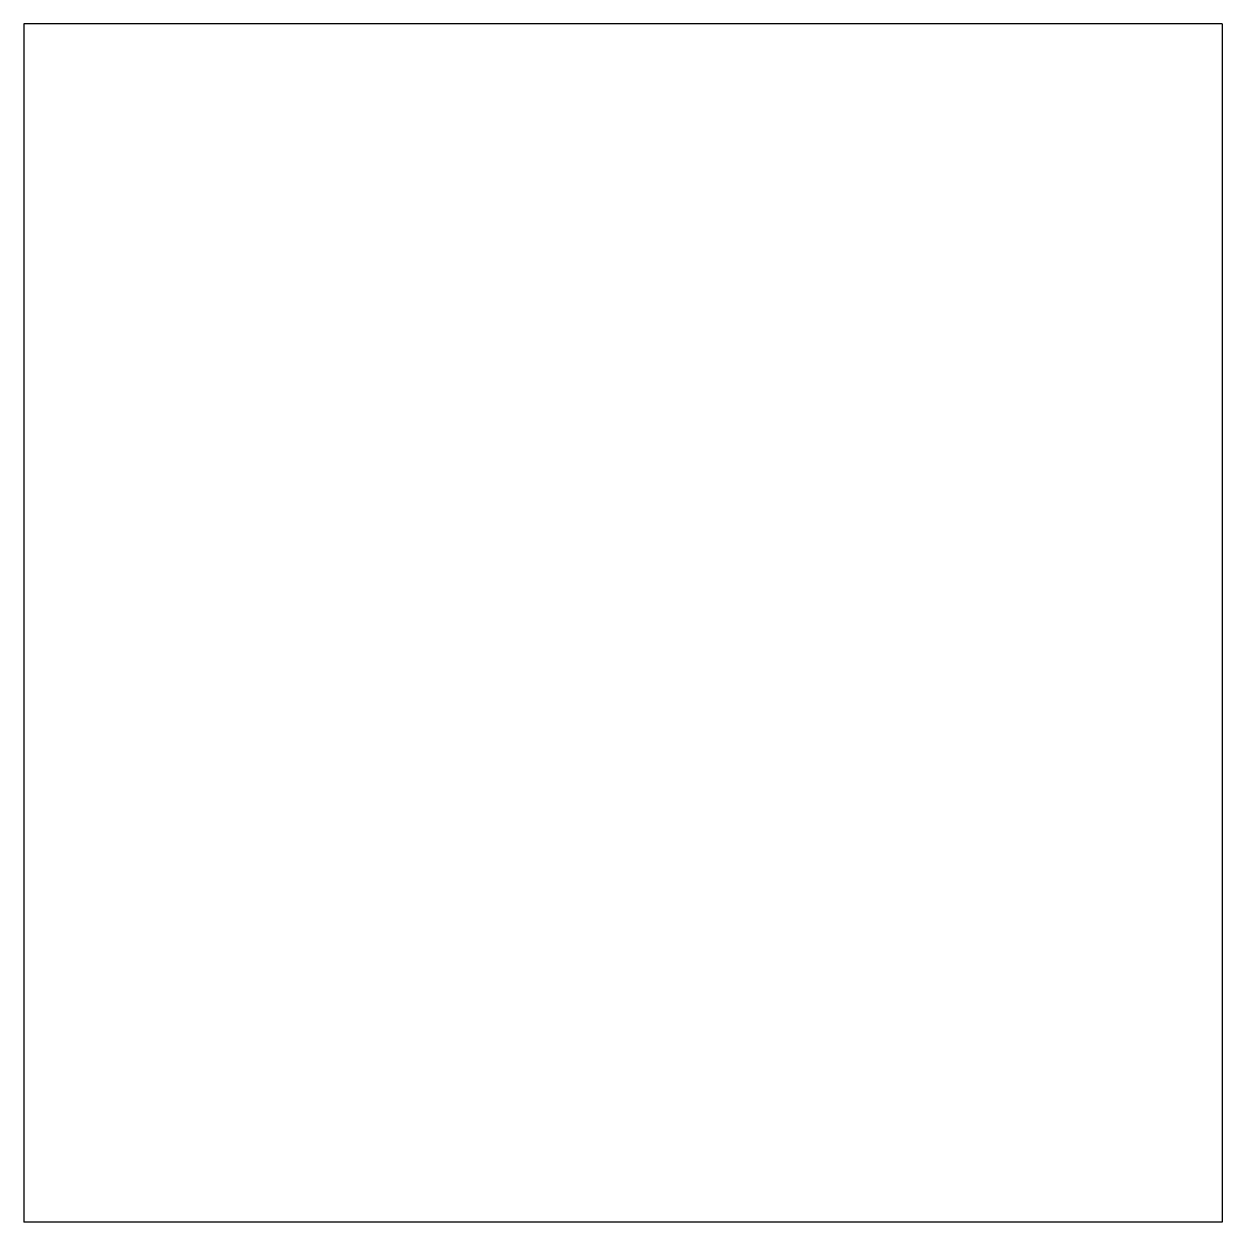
# Model space of a CAD drawing. Extents: x -23.3 to -3.3, y -55 to -35.
import ezdxf

# ---------------------------------------------------------------- set-up
doc = ezdxf.new("R2010")
doc.units = 0
doc.header["$MEASUREMENT"] = 0
doc.layers.add('MODELSKETCH_VISIBLE', color=7, linetype='CONTINUOUS')

msp = doc.modelspace()

# ---------------------------------------------------------------- linework, layer by layer
at = {"layer": 'MODELSKETCH_VISIBLE'}
for p, q in [((-23.26343, -35), (-23.26343, -55)), ((-3.26343, -35), (-23.26343, -35)), ((-3.26343, -35), (-3.26343, -55)), ((-3.26343, -55), (-23.26343, -55))]:
    msp.add_line(p, q, dxfattribs=at)

doc.saveas('drawing.dxf')
